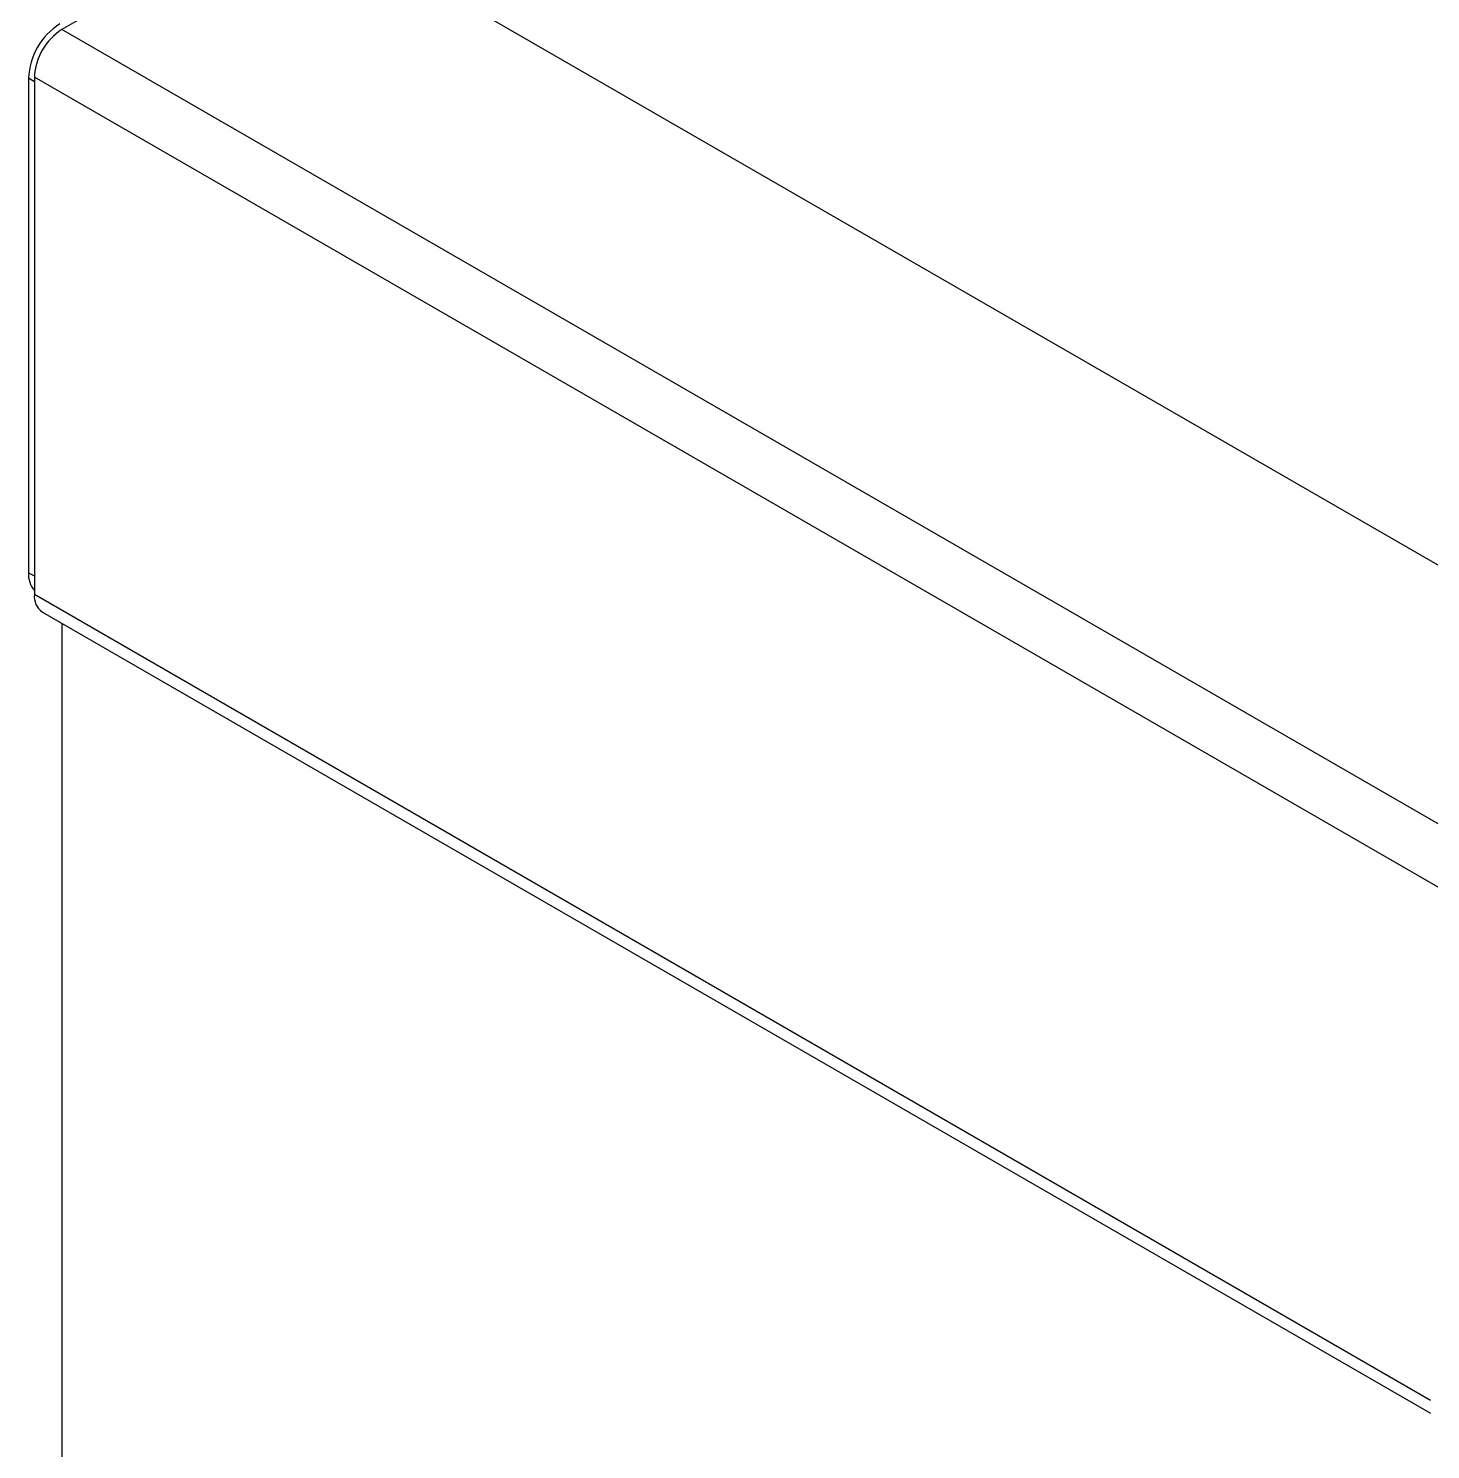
# Model space of a CAD drawing. Header units: inches. Extents: x 0 to 16.5, y 0 to 11.7.
# Drawn here: x 0.7708 to 1.2636, y 8.9196 to 9.4192 of the extents above; entities that cross this region are included whole.
import ezdxf

# ---------------------------------------------------------------- set-up
doc = ezdxf.new("R2010")
doc.units = ezdxf.units.IN
doc.header["$MEASUREMENT"] = 0

# ---------------------------------------------------------------- blocks, each defined once
blk = doc.blocks.new('Drawing View43')
at = {"color": 7, "linetype": 'Continuous', "lineweight": 25}
for p, q in [((-0.2553691160966272, -0.04948251559635449), (-0.3340899882209108, -0.09492710775836084)), ((1.393625994717311, -1.001427130358382), (-0.2553691160966272, -0.04948251559635449)), ((1.314905122593027, -1.046871722520388), (-0.3340899882209108, -0.09492710775836084)), ((-0.3458290656429427, -0.1120709512206441), (-0.3458290656429427, -0.2859048350010117)), ((-0.3437574637449455, -0.1132668615406908), (-0.3458290656429427, -0.1120709512206441)), ((1.305237647068992, -1.063616281259802), (-0.3437574637449456, -0.1116716664977745)), ((-0.3437574637449456, -0.1116716664977745), (-0.3437574637449456, -0.293479581644211)), ((-0.3437574637449456, -0.2871007453210584), (-0.3458290656429427, -0.2859048350010117)), ((-0.3437574637449456, -0.293479581644211), (0.146972432690096, -0.5767719208091725)), ((-0.3409253701822904, -0.2997391786076586), (0.1469724326900957, -0.5813965849594223)), ((-0.3340899882202986, -0.3036851606217274), (-0.3340899882202986, -0.7814919859167156))]:
    blk.add_line(p, q, dxfattribs=at)
for centre, radius, start, end in [((-0.3219426953320822, -0.1131039945317828), 0.02390869852397342, 122.476397892177, 177.5236019621929), ((-0.322768181109063, -0.1126267953372737), 0.02101100322852308, 122.6054783400241, 177.3945215143484), ((-0.3371607880818353, -0.2864925527390815), 0.008688178636287396, 176.1212261086271, 220.6000920983081), ((-0.3370582189866852, -0.2942190487566667), 0.006739932636271937, 173.701152479178, 234.9866671274454)]:
    blk.add_arc(centre, radius, start, end, dxfattribs=at)

msp = doc.modelspace()

# ---------------------------------------------------------------- block references
at = {"color": 7, "linetype": 'Continuous', "lineweight": 25}
msp.add_blockref('Drawing View43', (1.116647586308876, 9.513718067843289), dxfattribs=at)

doc.saveas('drawing.dxf')
